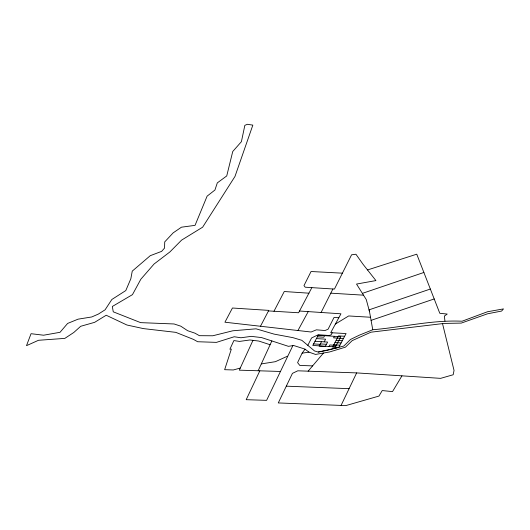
<?xml version="1.0" encoding="UTF-8"?>
<svg xmlns="http://www.w3.org/2000/svg" width="530" height="530" viewBox="0 0 530 530"><rect width="100%" height="100%" fill="white"/><g stroke="black" fill="none" stroke-linecap="round" stroke-linejoin="round"><path stroke-width="0.79" d="M252.969 340.353L239.295 370.159L280.257 371.47M258.163 370.761L271.857 340.936M259.832 370.815L246.192 399.693L266.61 400.349L292.851 345.633M305.028 349.171L302.113 353.166L297.595 362.606L299.781 365.428L312.607 365.885M356.644 372.901L297.794 370.801L292.441 373.352L278.276 402.939L341.068 405.417L356.644 372.901L440.629 378.354L453.17 374.756L454.038 370.424L442.517 323.618M321.101 312.468L332.913 288.989L334.45 289.062L351.589 254.791L355.928 254.241L363.123 264.384L375.916 280.582L356.524 284.06L366.27 299.576L369.456 311.368L372.762 329.746L359.313 335.172L350.476 339.465L343.857 346.01L327.142 350.37L318.245 352.046L314.562 350.979L301.822 340.313L292.964 337.663L274.023 334.099L256.056 328.819L232.802 330.786L212.755 335.775L199.399 335.682L194.994 333.191L187.653 330.713L180.81 326.188L174.105 323.969L140.649 322.637L113.268 311.825L112.327 306.479L132.467 294.64L140.834 279.231L154.071 264.013L169.858 251.975L181.585 240.123L202.639 227.185L234.982 176.444L252.836 125.12L247.318 124.292L244.84 125.371L241.408 141.676L232.743 151.507L226.734 175.94L217.307 182.896L214.935 190.025L207.117 196.146L195.04 225.356L181.459 227.191L173.184 232.849L164.724 241.892L164.545 248.08L161.637 251.366L150.268 255.679L132.255 271.128L130.831 278.76L125.795 290.566L111.843 299.49L105.086 309.818L98.375 314.078L91.743 316.966L78.102 319.159L67.628 323.433L60.029 332.303L43.599 335.212L31.045 333.701L26.5 345.666L38.491 340.286L64.839 338.385L73.829 332.462L80.679 326.294L94.632 322.339L106.205 315.244L126.909 325.009L143.464 328.613L175.781 332.35L193.47 339.399L197.65 341.731L216.445 342.373L234.227 336.749L240.951 337.776L251.233 336.351L261.601 337.597L288.426 346.335L293.653 345.507L304.942 349.098L308.977 352.139L315.562 354.444L329.633 351.947L345.434 347.17L352.198 340.624L370.94 332.191L444.094 323.426L461.272 323.095L487.567 313.786L501.592 311.064L503.5 308.897L487.487 311.753L462.061 321.22C432.155 319.835 402.502 327.229 372.762 329.746M307.824 345.341L311.587 337.954L318.285 334.735L329.176 335.517L331.157 334.781L332.244 332.78M268.498 310.911L273.97 311.249L284.265 291.52L308.917 293.189M260.482 326.255L268.77 310.388L232.438 308.01L224.932 322.214L311.084 332.012L316.423 329.826L325.016 330.528L328.09 329.209L334.006 317.49L338.816 317.728M332.913 288.989L311.845 287.638L298.589 312.766L273.97 311.249M321.498 341.671L319.139 346.123L325.268 346.527L327.626 342.075L315.005 341.247M324.572 335.682L323.77 337.206L317.371 336.782M324.194 341.85L325.606 339.18L316.417 338.577M328.991 346.488L329.799 344.964L336.192 345.381M334.377 336.318L333.569 337.842L343.46 338.504M318.245 352.046L338.743 347.402L346.077 333.575L330.707 332.694L340.949 313.8L299.503 311.024M297.946 330.521L308.228 311.607M401.945 375.843L392.518 391.61L382.236 390.564L378.937 396.082L345.818 405.596L341.068 405.417M308.142 371.172L323.466 353.04M335.404 324.022L348.674 315.953L370.51 317.251M287.479 356.186L275.415 361.679L261.31 363.911M362.374 293.375L423.881 272.466M430.347 289.035L369.046 309.845L369.456 311.368M371.073 320.358L434.209 298.953M367.555 269.942L416.759 254.188L439.794 313.283L447.221 314.058L444.345 316.085L444.955 321.094M240.249 368.065L233.339 369.966L224.64 369.688L231.332 349.144L229.907 349.21L233.869 340.571L239.494 341.419L249.882 339.982L258.839 341.062L270.108 344.732M302.113 353.166L308.977 352.139M286.306 386.165L349.091 388.669M342.4 273.162L311.05 271.512L303.975 285.604L305.234 287.207L311.845 287.638M330.813 293.169L363.5 295.17M344.639 336.278L338.511 335.881L332.615 347.004L338.743 347.408M336.152 340.333L342.281 340.73M334.973 342.552L341.101 342.956M320.319 343.897L326.447 344.301M333.794 344.778L339.922 345.182M313.594 343.904L319.994 344.321M318.179 335.258L312.786 345.427L335.391 346.905L340.777 336.735L318.179 335.258"/></g></svg>
